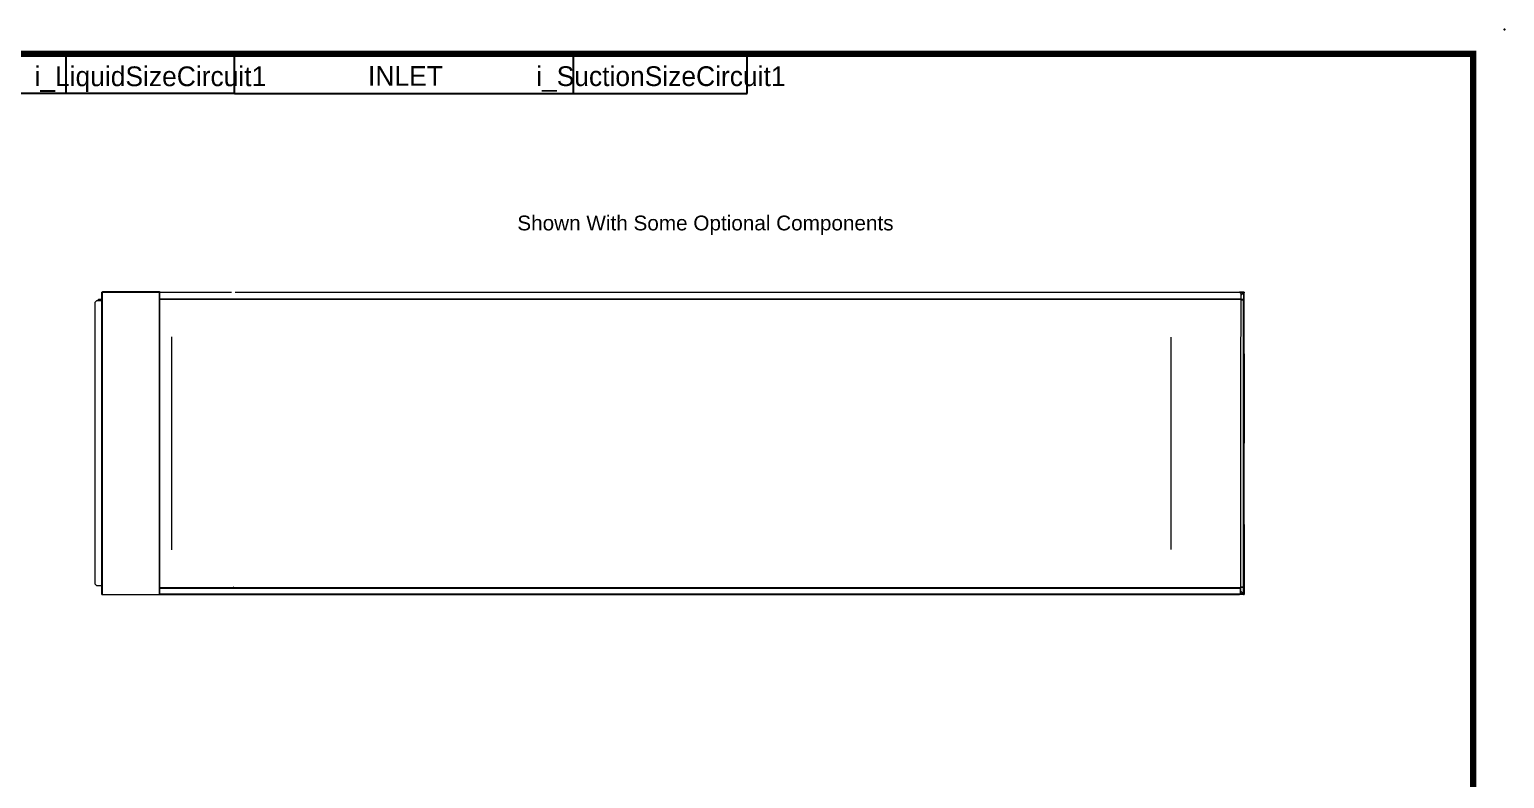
# Model space of a CAD drawing. Header units: inches. Extents: x 3235 to 3652, y -286 to -23.
# Drawn here: x 3416 to 3652.5, y -143.2 to -23.1 of the extents above; entities that cross this region are included whole.
import ezdxf
from ezdxf.enums import TextEntityAlignment as Align

# ---------------------------------------------------------------- set-up
doc = ezdxf.new("R2010")
doc.units = ezdxf.units.IN
doc.header["$MEASUREMENT"] = 0
doc.header["$PDSIZE"] = -1
doc.layers.add('C1RC', color=7, linetype='Continuous')
doc.layers.add('L160', color=7, linetype='Continuous')
doc.styles.add('dimentions', font='arial.ttf')

msp = doc.modelspace()

# ---------------------------------------------------------------- linework, layer by layer
at = {"color": 7, "lineweight": 25}
msp.add_line((3647.47, -280.13), (3647.47, -27), dxfattribs=at)
at = {"color": 7, "lineweight": 25, "const_width": 1.01}
msp.add_lwpolyline([(3242.47, -280.13), (3647.47, -280.13), (3647.47, -27), (3242.47, -27), (3242.47, -280.13)], dxfattribs=at)
at = {"color": 7, "lineweight": 25}
msp.add_point((3652.49, -23.1), dxfattribs=at)
at = {"layer": 'C1RC', "color": 7, "lineweight": 25}
for p, q in [((3421.89, -33.34), (3421.89, -27)), ((3448.9, -33.34), (3448.9, -27)), ((3503.21, -33.34), (3503.21, -27)), ((3531.06, -33.34), (3531.06, -27.2)), ((3448.9, -33.34), (3350.38, -33.34)), ((3448.9, -33.34), (3531.06, -33.34))]:
    msp.add_line(p, q, dxfattribs=at)
at = {"layer": 'L160', "color": 7, "linetype": 'Continuous', "lineweight": 15}
for p, q in [((3427.62, -113.71), (3427.62, -65.21)), ((3427.62, -65.21), (3427.7, -65.21)), ((3427.7, -65.21), (3427.7, -65.13)), ((3427.7, -65.13), (3436.84, -65.13)), ((3427.7, -113.71), (3427.7, -65.21)), ((3427.7, -65.21), (3436.84, -65.21)), ((3436.84, -65.13), (3436.84, -65.21)), ((3436.84, -113.71), (3436.84, -65.21)), ((3436.84, -65.21), (3436.92, -65.21)), ((3436.92, -65.31), (3437.02, -65.21)), ((3436.92, -113.71), (3436.92, -65.21)), ((3436.92, -65.21), (3437.02, -65.21)), ((3437.02, -65.21), (3448.4, -65.21)), ((3448.98, -65.21), (3609.98, -65.21)), ((3609.98, -65.21), (3610.23, -65.46)), ((3610.66, -65.21), (3609.98, -65.21)), ((3610.66, -65.31), (3610.08, -65.31)), ((3610.66, -65.31), (3610.23, -65.74)), ((3610.23, -65.75), (3610.66, -65.31)), ((3610.23, -65.46), (3610.23, -66.28)), ((3610.66, -65.31), (3610.66, -65.21)), ((3610.66, -65.21), (3610.76, -65.21)), ((3610.76, -65.31), (3610.66, -65.31)), ((3610.66, -65.31), (3610.66, -66.41)), ((3610.66, -65.31), (3610.66, -65.31)), ((3610.76, -65.21), (3610.76, -65.31)), ((3610.76, -75.1), (3610.76, -65.31)), ((3426.48, -66.9), (3426.73, -66.64)), ((3426.48, -66.9), (3426.48, -112.02)), ((3427.62, -66.64), (3426.73, -66.64)), ((3427.1, -66.38), (3426.97, -66.51)), ((3426.97, -66.51), (3426.97, -66.64)), ((3427.48, -66.38), (3427.1, -66.38)), ((3427.48, -66.38), (3427.62, -66.38)), ((3427.6, -66.51), (3427.48, -66.38)), ((3427.6, -66.51), (3427.6, -66.64)), ((3427.62, -66.64), (3427.62, -112.27)), ((3427.62, -66.64), (3427.62, -66.64)), ((3436.92, -66.28), (3448.65, -66.28)), ((3436.92, -66.28), (3448.65, -66.28)), ((3436.92, -66.33), (3448.65, -66.33)), ((3448.73, -66.28), (3610.23, -66.28)), ((3448.73, -66.28), (3610.23, -66.28)), ((3448.73, -66.33), (3610.23, -66.33)), ((3610.23, -66.28), (3610.23, -66.33)), ((3610.23, -66.28), (3610.23, -66.28)), ((3610.23, -66.33), (3610.23, -72.33)), ((3610.48, -66.4), (3610.23, -66.4)), ((3610.66, -66.41), (3610.23, -66.41)), ((3610.23, -66.46), (3610.66, -66.46)), ((3610.66, -66.46), (3610.23, -66.46)), ((3610.49, -66.41), (3610.48, -66.4)), ((3610.54, -66.46), (3610.54, -66.46)), ((3610.66, -66.46), (3610.66, -66.41)), ((3610.66, -112.46), (3610.66, -66.46)), ((3610.66, -66.46), (3610.71, -66.46)), ((3610.66, -66.46), (3610.66, -66.46)), ((3610.71, -112.46), (3610.71, -66.46)), ((3610.73, -66.65), (3610.71, -66.63)), ((3610.73, -112.27), (3610.73, -66.65)), ((3438.81, -106.53), (3438.81, -72.38)), ((3599.01, -72.43), (3599.01, -106.49)), ((3610.23, -106.53), (3610.23, -72.38)), ((3610.76, -75.1), (3610.76, -89.46)), ((3610.76, -88.46), (3610.73, -88.46)), ((3610.77, -102.46), (3610.76, -88.46)), ((3610.73, -102.46), (3610.77, -102.46)), ((3610.76, -103.81), (3610.73, -103.81)), ((3610.76, -102.46), (3610.76, -103.81)), ((3610.76, -103.81), (3610.76, -113.6)), ((3610.23, -112.58), (3610.23, -106.58)), ((3426.73, -112.27), (3426.48, -112.02)), ((3426.73, -112.27), (3427.62, -112.27)), ((3427.62, -112.27), (3427.62, -112.27)), ((3436.92, -112.58), (3448.65, -112.58)), ((3436.92, -112.63), (3448.65, -112.63)), ((3436.92, -112.68), (3610.18, -112.68)), ((3436.92, -112.68), (3610.18, -112.68)), ((3448.66, -112.52), (3448.65, -112.52)), ((3448.65, -112.52), (3448.66, -112.52)), ((3448.65, -112.63), (3448.65, -112.58)), ((3448.65, -112.58), (3448.66, -112.58)), ((3448.65, -112.63), (3448.73, -112.63)), ((3448.73, -112.52), (3448.66, -112.52)), ((3448.66, -112.58), (3448.66, -112.52)), ((3448.73, -112.58), (3610.23, -112.58)), ((3448.73, -112.63), (3448.73, -112.58)), ((3448.73, -112.63), (3610.23, -112.63)), ((3610.18, -112.63), (3610.18, -112.68)), ((3610.18, -112.63), (3610.23, -112.63)), ((3610.18, -112.68), (3610.18, -112.68)), ((3610.18, -112.68), (3610.18, -113.63)), ((3610.18, -113.63), (3610.18, -112.69)), ((3610.23, -112.69), (3610.18, -112.69)), ((3610.18, -113.51), (3610.18, -113.51)), ((3610.23, -112.46), (3610.66, -112.46)), ((3610.23, -112.46), (3610.66, -112.46)), ((3610.23, -112.51), (3610.66, -112.51)), ((3610.23, -112.52), (3610.48, -112.52)), ((3610.23, -112.63), (3610.23, -112.58)), ((3610.23, -112.63), (3610.23, -112.63)), ((3610.23, -112.69), (3610.23, -112.63)), ((3610.23, -113.63), (3610.23, -112.69)), ((3610.66, -113.6), (3610.23, -113.17)), ((3610.23, -113.17), (3610.66, -113.6)), ((3610.48, -112.52), (3610.49, -112.51)), ((3610.54, -112.46), (3610.54, -112.46)), ((3610.66, -112.46), (3610.71, -112.46)), ((3610.66, -112.46), (3610.66, -112.51)), ((3610.66, -112.46), (3610.66, -112.46)), ((3610.66, -113.6), (3610.66, -112.51)), ((3610.71, -112.28), (3610.73, -112.27)), ((3427.62, -113.71), (3427.7, -113.71)), ((3427.7, -113.71), (3436.84, -113.71)), ((3427.7, -113.78), (3427.7, -113.71)), ((3436.84, -113.78), (3427.7, -113.78)), ((3436.84, -113.71), (3436.92, -113.71)), ((3436.84, -113.71), (3436.84, -113.78)), ((3436.92, -113.63), (3610.18, -113.63)), ((3436.92, -113.68), (3610.18, -113.68)), ((3436.92, -113.71), (3437.02, -113.71)), ((3436.99, -113.68), (3437.02, -113.71)), ((3437.02, -113.71), (3448.4, -113.71)), ((3448.4, -113.71), (3448.43, -113.68)), ((3448.4, -113.71), (3448.98, -113.71)), ((3448.95, -113.68), (3448.98, -113.71)), ((3448.98, -113.71), (3609.98, -113.71)), ((3609.98, -113.71), (3610.01, -113.68)), ((3610.66, -113.71), (3609.98, -113.71)), ((3610.18, -113.6), (3610.18, -113.6)), ((3610.18, -113.63), (3610.18, -113.68)), ((3610.18, -113.63), (3610.23, -113.63)), ((3610.66, -113.6), (3610.23, -113.6)), ((3610.76, -113.6), (3610.66, -113.6)), ((3610.66, -113.6), (3610.66, -113.71)), ((3610.66, -113.6), (3610.66, -113.6)), ((3610.66, -113.71), (3610.76, -113.71)), ((3610.76, -113.6), (3610.76, -113.71))]:
    msp.add_line(p, q, dxfattribs=at)
for centre, radius, start, end in [((3610.66, -65.31), 0.106, 0, 90), ((3610.66, -65.31), 0.001, 0, 90), ((3610.66, -66.46), 0.0488, 0, 90), ((3610.66, -66.46), 0.001, 0, 90), ((3610.66, -103.81), 0.106, 0, 49.7718), ((3448.66, -112.52), 0.001, 270, 0), ((3448.66, -112.52), 0.0635, 270, 0), ((3610.66, -112.46), 0.0488, 270, 0), ((3610.66, -112.46), 0.001, 270, 0), ((3610.18, -113.63), 0.001, 270, 0), ((3610.18, -113.63), 0.0488, 270, 0), ((3610.66, -113.6), 0.106, 270, 0), ((3610.66, -113.6), 0.001, 270, 0)]:
    msp.add_arc(centre, radius, start, end, dxfattribs=at)
for points, knots in [([(3610.66, -65.21), (3610.66, -65.21), (3610.66, -65.21), (3610.66, -65.24), (3610.66, -65.27), (3610.66, -65.3), (3610.66, -65.31)], [0, 0, 0, 0, 0.249999, 0.500009, 0.749998, 1, 1, 1, 1]), ([(3610.66, -65.31), (3610.67, -65.31), (3610.7, -65.31), (3610.73, -65.31), (3610.76, -65.31), (3610.76, -65.31), (3610.76, -65.31)], [0, 0, 0, 0, 0.249989, 0.499993, 0.749997, 1, 1, 1, 1]), ([(3610.66, -113.71), (3610.66, -113.71), (3610.66, -113.7), (3610.66, -113.68), (3610.66, -113.64), (3610.66, -113.62), (3610.66, -113.6)], [0, 0, 0, 0, 0.249999, 0.500009, 0.749998, 1, 1, 1, 1]), ([(3610.66, -113.6), (3610.67, -113.6), (3610.7, -113.6), (3610.73, -113.6), (3610.76, -113.6), (3610.76, -113.6), (3610.76, -113.6)], [0, 0, 0, 0, 0.249989, 0.499993, 0.749997, 1, 1, 1, 1])]:
    msp.add_open_spline(points, degree=3, knots=knots, dxfattribs=at)

# ---------------------------------------------------------------- texts
at = {"color": 7, "lineweight": 25, "style": 'dimentions'}
msp.add_text('Shown With Some Optional Components', height=2.376, dxfattribs=at).set_placement((3494.22, -55.32))
at = {"layer": 'C1RC', "color": 7, "lineweight": 25}
for s, height, p in [('i_LiquidSizeCircuit1', 3.1641, (3435.39, -32.19)), ('INLET', 3.164, (3476.28, -32.13)), ('i_SuctionSizeCircuit1', 3.1641, (3517.23, -32.17))]:
    msp.add_text(s, height=height, dxfattribs=at).set_placement(p, align=Align.CENTER)

doc.saveas('drawing.dxf')
